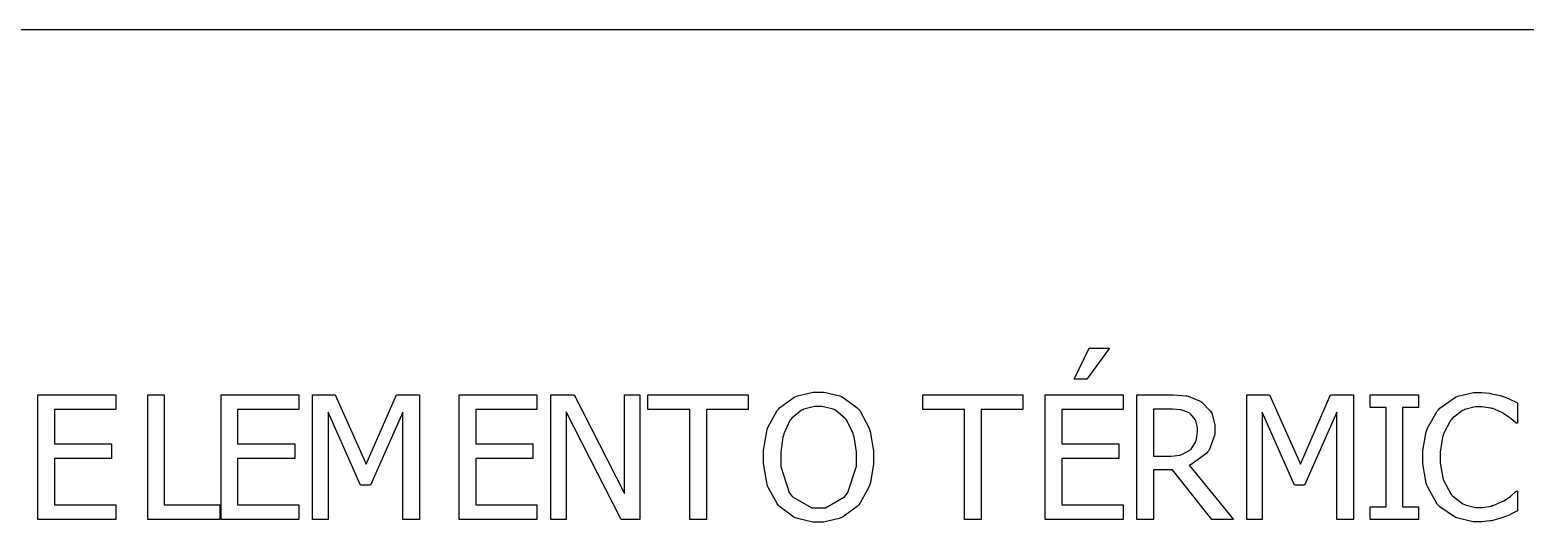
# Model space of a CAD drawing. Header units: millimetres. Extents: x 1974 to 2560, y 1429 to 1567.
# Drawn here: x 2495.224 to 2497.251, y 1530.443 to 1531.11 of the extents above; entities that cross this region are included whole.
import ezdxf

# ---------------------------------------------------------------- set-up
doc = ezdxf.new("R2010")
doc.units = ezdxf.units.MM
doc.layers.add('TEXTO', color=4, linetype='Continuous')

msp = doc.modelspace()

# ---------------------------------------------------------------- linework, layer by layer
at = {"layer": 'TEXTO', "color": 0}
for p, q in [((2507.7976, 1531.1096), (2478.9131, 1531.1096)), ((2496.6398, 1530.6361), (2496.6601, 1530.6785)), ((2496.6877, 1530.6785), (2496.6567, 1530.6361)), ((2496.6601, 1530.6785), (2496.6877, 1530.6785)), ((2496.6601, 1530.6785), (2496.6601, 1530.6785)), ((2496.6567, 1530.6361), (2496.6398, 1530.6361)), ((2495.2345, 1530.4462), (2495.2345, 1530.6151)), ((2495.2345, 1530.6151), (2495.3402, 1530.6151)), ((2495.3402, 1530.6151), (2495.3402, 1530.5951)), ((2495.3835, 1530.4462), (2495.3835, 1530.6151)), ((2495.3835, 1530.6151), (2495.4059, 1530.6151)), ((2495.4059, 1530.6151), (2495.4059, 1530.4661)), ((2495.4829, 1530.4462), (2495.4829, 1530.6151)), ((2495.4829, 1530.6151), (2495.5884, 1530.6151)), ((2495.5884, 1530.6151), (2495.5884, 1530.5951)), ((2495.6071, 1530.4462), (2495.6071, 1530.6151)), ((2495.6071, 1530.6151), (2495.6378, 1530.6151)), ((2495.6378, 1530.6151), (2495.6799, 1530.521)), ((2495.6799, 1530.521), (2495.7207, 1530.6151)), ((2495.7207, 1530.6151), (2495.7518, 1530.6151)), ((2495.7518, 1530.6151), (2495.7518, 1530.4462)), ((2495.7518, 1530.6151), (2495.7518, 1530.6151)), ((2495.8057, 1530.4462), (2495.8057, 1530.6151)), ((2495.8057, 1530.6151), (2495.9113, 1530.6151)), ((2495.9113, 1530.6151), (2495.9113, 1530.5951)), ((2495.9299, 1530.4462), (2495.9299, 1530.6151)), ((2495.9299, 1530.6151), (2495.9618, 1530.6151)), ((2495.9618, 1530.6151), (2496.0298, 1530.4813)), ((2496.0298, 1530.4813), (2496.0298, 1530.6151)), ((2496.0298, 1530.6151), (2496.0507, 1530.6151)), ((2496.0507, 1530.6151), (2496.0507, 1530.4462)), ((2496.0507, 1530.6151), (2496.0507, 1530.6151)), ((2496.0617, 1530.5951), (2496.0617, 1530.6151)), ((2496.0617, 1530.6151), (2496.1976, 1530.6151)), ((2496.1976, 1530.6151), (2496.1976, 1530.5951)), ((2496.2643, 1530.6138), (2496.2857, 1530.6186)), ((2496.2857, 1530.6186), (2496.2928, 1530.6186)), ((2496.2928, 1530.6186), (2496.3007, 1530.6186)), ((2496.3007, 1530.6186), (2496.3217, 1530.6136)), ((2496.4342, 1530.5951), (2496.4342, 1530.6151)), ((2496.4342, 1530.6151), (2496.5702, 1530.6151)), ((2496.5702, 1530.6151), (2496.5702, 1530.5951)), ((2496.6004, 1530.4462), (2496.6004, 1530.6151)), ((2496.6004, 1530.6151), (2496.706, 1530.6151)), ((2496.706, 1530.6151), (2496.706, 1530.5951)), ((2496.7246, 1530.4462), (2496.7246, 1530.6151)), ((2496.7246, 1530.6151), (2496.7681, 1530.6151)), ((2496.7681, 1530.6151), (2496.7742, 1530.6151)), ((2496.7742, 1530.6151), (2496.7909, 1530.6138)), ((2496.8736, 1530.4462), (2496.8736, 1530.6151)), ((2496.8736, 1530.6151), (2496.9043, 1530.6151)), ((2496.9043, 1530.6151), (2496.9464, 1530.521)), ((2496.9464, 1530.521), (2496.9872, 1530.6151)), ((2496.9872, 1530.6151), (2497.0183, 1530.6151)), ((2497.0183, 1530.6151), (2497.0183, 1530.4462)), ((2497.0183, 1530.6151), (2497.0183, 1530.6151)), ((2497.041, 1530.5978), (2497.041, 1530.6151)), ((2497.041, 1530.6151), (2497.1065, 1530.6151)), ((2497.1065, 1530.6151), (2497.1065, 1530.5978)), ((2497.1597, 1530.6133), (2497.1812, 1530.6181)), ((2497.1812, 1530.6181), (2497.1884, 1530.6181)), ((2497.1884, 1530.6181), (2497.1923, 1530.6181)), ((2497.1923, 1530.6181), (2497.203, 1530.6171)), ((2497.203, 1530.6171), (2497.2043, 1530.6169)), ((2497.2043, 1530.6169), (2497.2055, 1530.6166)), ((2497.2055, 1530.6166), (2497.2171, 1530.6142)), ((2497.2171, 1530.6142), (2497.2181, 1530.6138)), ((2495.3402, 1530.5951), (2495.2571, 1530.5951)), ((2495.2571, 1530.5951), (2495.2571, 1530.5488)), ((2495.5884, 1530.5951), (2495.5054, 1530.5951)), ((2495.5054, 1530.5951), (2495.5054, 1530.5488)), ((2495.9113, 1530.5951), (2495.8282, 1530.5951)), ((2495.8282, 1530.5951), (2495.8282, 1530.5488)), ((2496.1185, 1530.5951), (2496.0617, 1530.5951)), ((2496.1185, 1530.4462), (2496.1185, 1530.5951)), ((2496.1976, 1530.5951), (2496.1409, 1530.5951)), ((2496.1409, 1530.5951), (2496.1409, 1530.4462)), ((2496.2369, 1530.5938), (2496.2386, 1530.5957)), ((2496.2386, 1530.5957), (2496.2401, 1530.5976)), ((2496.2401, 1530.5976), (2496.2598, 1530.6118)), ((2496.2701, 1530.5943), (2496.2566, 1530.5833)), ((2496.2598, 1530.6118), (2496.2621, 1530.6128)), ((2496.2621, 1530.6128), (2496.2643, 1530.6138)), ((2496.2716, 1530.5949), (2496.2701, 1530.5943)), ((2496.2731, 1530.5957), (2496.2716, 1530.5949)), ((2496.2876, 1530.5992), (2496.2731, 1530.5957)), ((2496.293, 1530.5992), (2496.2876, 1530.5992)), ((2496.2978, 1530.5992), (2496.293, 1530.5992)), ((2496.3127, 1530.5956), (2496.2978, 1530.5992)), ((2496.3143, 1530.5948), (2496.3127, 1530.5956)), ((2496.3159, 1530.5942), (2496.3143, 1530.5948)), ((2496.3292, 1530.5832), (2496.3159, 1530.5942)), ((2496.3217, 1530.6136), (2496.324, 1530.6126)), ((2496.324, 1530.6126), (2496.3262, 1530.6116)), ((2496.3262, 1530.6116), (2496.3456, 1530.5976)), ((2496.3456, 1530.5976), (2496.3473, 1530.5957)), ((2496.3473, 1530.5957), (2496.3489, 1530.5938)), ((2496.3473, 1530.5957), (2496.3473, 1530.5957)), ((2496.491, 1530.5951), (2496.4342, 1530.5951)), ((2496.491, 1530.4462), (2496.491, 1530.5951)), ((2496.5702, 1530.5951), (2496.5134, 1530.5951)), ((2496.5134, 1530.5951), (2496.5134, 1530.4462)), ((2496.706, 1530.5951), (2496.623, 1530.5951)), ((2496.623, 1530.5951), (2496.623, 1530.5488)), ((2496.7693, 1530.5958), (2496.7471, 1530.5958)), ((2496.7471, 1530.5958), (2496.7471, 1530.5321)), ((2496.773, 1530.5958), (2496.7693, 1530.5958)), ((2496.784, 1530.5948), (2496.773, 1530.5958)), ((2496.7852, 1530.5945), (2496.784, 1530.5948)), ((2496.7861, 1530.5943), (2496.7852, 1530.5945)), ((2496.7954, 1530.5905), (2496.7861, 1530.5943)), ((2496.7909, 1530.6138), (2496.7925, 1530.6135)), ((2496.7925, 1530.6135), (2496.7942, 1530.6133)), ((2496.7942, 1530.6133), (2496.8097, 1530.6071)), ((2496.8097, 1530.6071), (2496.8112, 1530.6061)), ((2496.8112, 1530.6061), (2496.8127, 1530.6052)), ((2496.8127, 1530.6052), (2496.8243, 1530.593)), ((2497.0625, 1530.5978), (2497.041, 1530.5978)), ((2497.0625, 1530.4634), (2497.0625, 1530.5978)), ((2497.1065, 1530.5978), (2497.0849, 1530.5978)), ((2497.0849, 1530.5978), (2497.0849, 1530.4634)), ((2497.1317, 1530.5929), (2497.1335, 1530.5948)), ((2497.1335, 1530.5948), (2497.1352, 1530.5968)), ((2497.1352, 1530.5968), (2497.1551, 1530.6112)), ((2497.1551, 1530.6112), (2497.1574, 1530.6122)), ((2497.1574, 1530.6122), (2497.1597, 1530.6133)), ((2497.1677, 1530.5945), (2497.1661, 1530.5938)), ((2497.1693, 1530.5953), (2497.1677, 1530.5945)), ((2497.1831, 1530.599), (2497.1693, 1530.5953)), ((2497.1882, 1530.599), (2497.1831, 1530.599)), ((2497.1923, 1530.599), (2497.1882, 1530.599)), ((2497.2045, 1530.5971), (2497.1923, 1530.599)), ((2497.2058, 1530.5967), (2497.2045, 1530.5971)), ((2497.2071, 1530.5964), (2497.2058, 1530.5967)), ((2497.2187, 1530.5915), (2497.2071, 1530.5964)), ((2497.2181, 1530.6138), (2497.219, 1530.6135)), ((2497.219, 1530.6135), (2497.2284, 1530.61)), ((2497.2284, 1530.61), (2497.2294, 1530.6095)), ((2497.2294, 1530.6095), (2497.2302, 1530.6091)), ((2497.2302, 1530.6091), (2497.2397, 1530.6045)), ((2497.2397, 1530.6045), (2497.2406, 1530.6038)), ((2497.2406, 1530.6038), (2497.2406, 1530.5767)), ((2495.6718, 1530.4927), (2495.6281, 1530.5917)), ((2495.6281, 1530.5917), (2495.6281, 1530.4462)), ((2495.7294, 1530.5917), (2495.6854, 1530.4927)), ((2495.7294, 1530.4462), (2495.7294, 1530.5917)), ((2496.0255, 1530.4462), (2495.9509, 1530.5918)), ((2495.9509, 1530.5918), (2495.9509, 1530.4462)), ((2496.2244, 1530.5707), (2496.2369, 1530.5938)), ((2496.2543, 1530.5804), (2496.2458, 1530.5622)), ((2496.2554, 1530.5817), (2496.2543, 1530.5804)), ((2496.2566, 1530.5833), (2496.2554, 1530.5817)), ((2496.3304, 1530.5817), (2496.3292, 1530.5832)), ((2496.3315, 1530.5804), (2496.3304, 1530.5817)), ((2496.3399, 1530.5625), (2496.3315, 1530.5804)), ((2496.3489, 1530.5938), (2496.3613, 1530.571)), ((2496.7962, 1530.59), (2496.7954, 1530.5905)), ((2496.7971, 1530.5894), (2496.7962, 1530.59)), ((2496.8037, 1530.5817), (2496.7971, 1530.5894)), ((2496.8042, 1530.5807), (2496.8037, 1530.5817)), ((2496.8046, 1530.5797), (2496.8042, 1530.5807)), ((2496.8068, 1530.5709), (2496.8046, 1530.5797)), ((2496.8243, 1530.593), (2496.8252, 1530.5914)), ((2496.8252, 1530.5914), (2496.8261, 1530.59)), ((2496.8261, 1530.59), (2496.8304, 1530.5745)), ((2496.8304, 1530.5745), (2496.8304, 1530.5692)), ((2496.9383, 1530.4927), (2496.8946, 1530.5917)), ((2496.8946, 1530.5917), (2496.8946, 1530.4462)), ((2496.9959, 1530.5917), (2496.9519, 1530.4927)), ((2496.9959, 1530.4462), (2496.9959, 1530.5917)), ((2497.1186, 1530.5701), (2497.1317, 1530.5929)), ((2497.1496, 1530.5801), (2497.1404, 1530.562)), ((2497.1509, 1530.5814), (2497.1496, 1530.5801)), ((2497.152, 1530.5829), (2497.1509, 1530.5814)), ((2497.1661, 1530.5938), (2497.152, 1530.5829)), ((2497.2199, 1530.5909), (2497.2187, 1530.5915)), ((2497.2209, 1530.5904), (2497.2199, 1530.5909)), ((2497.2304, 1530.584), (2497.2209, 1530.5904)), ((2497.2312, 1530.5833), (2497.2304, 1530.584)), ((2497.232, 1530.5827), (2497.2312, 1530.5833)), ((2497.2382, 1530.5772), (2497.232, 1530.5827)), ((2497.2387, 1530.5767), (2497.2382, 1530.5772)), ((2497.2406, 1530.5767), (2497.2387, 1530.5767)), ((2496.2183, 1530.5399), (2496.2227, 1530.5653)), ((2496.2227, 1530.5653), (2496.2235, 1530.5679)), ((2496.2235, 1530.5679), (2496.2244, 1530.5707)), ((2496.2446, 1530.5579), (2496.2417, 1530.5374)), ((2496.2453, 1530.56), (2496.2446, 1530.5579)), ((2496.2458, 1530.5622), (2496.2453, 1530.56)), ((2496.3406, 1530.5603), (2496.3399, 1530.5625)), ((2496.3412, 1530.5581), (2496.3406, 1530.5603)), ((2496.3443, 1530.538), (2496.3412, 1530.5581)), ((2496.3613, 1530.571), (2496.3623, 1530.5681)), ((2496.3623, 1530.5681), (2496.3632, 1530.5655)), ((2496.3632, 1530.5655), (2496.3677, 1530.5393)), ((2496.8049, 1530.5533), (2496.8068, 1530.5641)), ((2496.8068, 1530.5676), (2496.8068, 1530.5709)), ((2496.8068, 1530.5641), (2496.8068, 1530.5676)), ((2496.8068, 1530.5676), (2496.8068, 1530.5676)), ((2496.8304, 1530.5615), (2496.8225, 1530.5403)), ((2496.8304, 1530.5692), (2496.8304, 1530.5615)), ((2497.1124, 1530.5397), (2497.1168, 1530.5648)), ((2497.1168, 1530.5648), (2497.1178, 1530.5674)), ((2497.1178, 1530.5674), (2497.1186, 1530.5701)), ((2497.1391, 1530.5576), (2497.1358, 1530.5373)), ((2497.1397, 1530.5598), (2497.1391, 1530.5576)), ((2497.1404, 1530.562), (2497.1397, 1530.5598)), ((2495.2571, 1530.5488), (2495.3345, 1530.5488)), ((2495.3345, 1530.5488), (2495.3345, 1530.5289)), ((2495.5054, 1530.5488), (2495.5829, 1530.5488)), ((2495.5829, 1530.5488), (2495.5829, 1530.5289)), ((2495.8282, 1530.5488), (2495.9056, 1530.5488)), ((2495.9056, 1530.5488), (2495.9056, 1530.5289)), ((2496.2183, 1530.5305), (2496.2183, 1530.5399)), ((2496.2417, 1530.5374), (2496.2417, 1530.5305)), ((2496.3443, 1530.5305), (2496.3443, 1530.538)), ((2496.3677, 1530.5393), (2496.3677, 1530.5305)), ((2496.623, 1530.5488), (2496.7003, 1530.5488)), ((2496.7003, 1530.5488), (2496.7003, 1530.5289)), ((2496.7711, 1530.5321), (2496.7828, 1530.5335)), ((2496.7828, 1530.5335), (2496.7842, 1530.5337)), ((2496.7842, 1530.5337), (2496.7854, 1530.534)), ((2496.7854, 1530.534), (2496.7963, 1530.5399)), ((2496.7963, 1530.5399), (2496.7973, 1530.5408)), ((2496.7973, 1530.5408), (2496.7981, 1530.5416)), ((2496.8193, 1530.5361), (2496.798, 1530.5207)), ((2496.7981, 1530.5416), (2496.8042, 1530.551)), ((2496.8042, 1530.551), (2496.8045, 1530.5522)), ((2496.8045, 1530.5522), (2496.8049, 1530.5533)), ((2496.8209, 1530.5381), (2496.8193, 1530.5361)), ((2496.8225, 1530.5403), (2496.8209, 1530.5381)), ((2497.1124, 1530.5304), (2497.1124, 1530.5397)), ((2497.1358, 1530.5373), (2497.1358, 1530.5304)), ((2495.3345, 1530.5289), (2495.2571, 1530.5289)), ((2495.2571, 1530.5289), (2495.2571, 1530.4661)), ((2495.5829, 1530.5289), (2495.5054, 1530.5289)), ((2495.5054, 1530.5289), (2495.5054, 1530.4661)), ((2495.9056, 1530.5289), (2495.8282, 1530.5289)), ((2495.8282, 1530.5289), (2495.8282, 1530.4661)), ((2496.2183, 1530.522), (2496.2183, 1530.5305)), ((2496.2227, 1530.4962), (2496.2183, 1530.522)), ((2496.2417, 1530.5305), (2496.2417, 1530.5178)), ((2496.2417, 1530.5178), (2496.2532, 1530.4827)), ((2496.3326, 1530.4827), (2496.3443, 1530.5186)), ((2496.3443, 1530.5186), (2496.3443, 1530.5305)), ((2496.3443, 1530.5305), (2496.3443, 1530.5305)), ((2496.3677, 1530.5213), (2496.3633, 1530.4963)), ((2496.3677, 1530.5305), (2496.3677, 1530.5213)), ((2496.7003, 1530.5289), (2496.623, 1530.5289)), ((2496.623, 1530.5289), (2496.623, 1530.4661)), ((2496.7471, 1530.5321), (2496.7668, 1530.5321)), ((2496.7727, 1530.5134), (2496.7471, 1530.5134)), ((2496.7471, 1530.5134), (2496.7471, 1530.4462)), ((2496.7668, 1530.5321), (2496.7711, 1530.5321)), ((2496.8263, 1530.4462), (2496.7727, 1530.5134)), ((2496.798, 1530.5207), (2496.7953, 1530.5196)), ((2496.7953, 1530.5196), (2496.8555, 1530.4462)), ((2496.7953, 1530.5196), (2496.7953, 1530.5196)), ((2497.1124, 1530.5217), (2497.1124, 1530.5304)), ((2497.117, 1530.4955), (2497.1124, 1530.5217)), ((2497.1358, 1530.5304), (2497.1358, 1530.5229)), ((2497.1358, 1530.5229), (2497.1392, 1530.5027)), ((2495.6854, 1530.4927), (2495.6718, 1530.4927)), ((2496.2235, 1530.4934), (2496.2227, 1530.4962)), ((2496.2243, 1530.4906), (2496.2235, 1530.4934)), ((2496.3624, 1530.4934), (2496.3616, 1530.4908)), ((2496.3633, 1530.4963), (2496.3624, 1530.4934)), ((2496.9519, 1530.4927), (2496.9383, 1530.4927)), ((2497.1179, 1530.4927), (2497.117, 1530.4955)), ((2497.1189, 1530.49), (2497.1179, 1530.4927)), ((2497.1392, 1530.5027), (2497.14, 1530.5006)), ((2497.14, 1530.5006), (2497.1407, 1530.4985)), ((2497.1407, 1530.4985), (2497.1502, 1530.4808)), ((2496.2368, 1530.4676), (2496.2243, 1530.4906)), ((2496.2532, 1530.4827), (2496.2555, 1530.4796)), ((2496.2555, 1530.4796), (2496.2579, 1530.4768)), ((2496.2579, 1530.4768), (2496.2841, 1530.462)), ((2496.3023, 1530.462), (2496.3281, 1530.4768)), ((2496.3281, 1530.4768), (2496.3304, 1530.4796)), ((2496.3304, 1530.4796), (2496.3326, 1530.4827)), ((2496.3616, 1530.4908), (2496.349, 1530.4676)), ((2497.1319, 1530.467), (2497.1189, 1530.49)), ((2497.1502, 1530.4808), (2497.1514, 1530.4794)), ((2497.1514, 1530.4794), (2497.1526, 1530.478)), ((2497.1526, 1530.478), (2497.1664, 1530.4675)), ((2497.222, 1530.4716), (2497.231, 1530.4775)), ((2497.231, 1530.4775), (2497.2318, 1530.4781)), ((2497.2318, 1530.4781), (2497.2325, 1530.4788)), ((2497.2325, 1530.4788), (2497.2384, 1530.484)), ((2497.2384, 1530.484), (2497.2389, 1530.4844)), ((2497.2389, 1530.4844), (2497.2406, 1530.4844)), ((2497.2406, 1530.4844), (2497.2406, 1530.4577)), ((2495.2571, 1530.4661), (2495.3402, 1530.4661)), ((2495.3402, 1530.4661), (2495.3402, 1530.4462)), ((2495.4059, 1530.4661), (2495.4813, 1530.4661)), ((2495.4813, 1530.4661), (2495.4813, 1530.4462)), ((2495.4813, 1530.4661), (2495.4813, 1530.4661)), ((2495.5054, 1530.4661), (2495.5884, 1530.4661)), ((2495.5884, 1530.4661), (2495.5884, 1530.4462)), ((2495.8282, 1530.4661), (2495.9113, 1530.4661)), ((2495.9113, 1530.4661), (2495.9113, 1530.4462)), ((2496.2384, 1530.4657), (2496.2368, 1530.4676)), ((2496.2401, 1530.4639), (2496.2384, 1530.4657)), ((2496.2597, 1530.4494), (2496.2401, 1530.4639)), ((2496.2841, 1530.462), (2496.293, 1530.462)), ((2496.293, 1530.462), (2496.3023, 1530.462)), ((2496.3456, 1530.4637), (2496.3254, 1530.4492)), ((2496.3473, 1530.4657), (2496.3456, 1530.4637)), ((2496.349, 1530.4676), (2496.3473, 1530.4657)), ((2496.623, 1530.4661), (2496.706, 1530.4661)), ((2496.706, 1530.4661), (2496.706, 1530.4462)), ((2497.041, 1530.4462), (2497.041, 1530.4634)), ((2497.041, 1530.4634), (2497.0625, 1530.4634)), ((2497.0849, 1530.4634), (2497.1065, 1530.4634)), ((2497.1065, 1530.4634), (2497.1065, 1530.4462)), ((2497.1065, 1530.4634), (2497.1065, 1530.4634)), ((2497.1336, 1530.4652), (2497.1319, 1530.467)), ((2497.1353, 1530.4634), (2497.1336, 1530.4652)), ((2497.1553, 1530.4496), (2497.1353, 1530.4634)), ((2497.1664, 1530.4675), (2497.1681, 1530.4668)), ((2497.1681, 1530.4668), (2497.1696, 1530.4661)), ((2497.1696, 1530.4661), (2497.1835, 1530.4625)), ((2497.1835, 1530.4625), (2497.1882, 1530.4625)), ((2497.1882, 1530.4625), (2497.1927, 1530.4625)), ((2497.1927, 1530.4625), (2497.2048, 1530.4644)), ((2497.2048, 1530.4644), (2497.2063, 1530.4649)), ((2497.2063, 1530.4649), (2497.2076, 1530.4653)), ((2497.2076, 1530.4653), (2497.2199, 1530.4703)), ((2497.2292, 1530.4522), (2497.2192, 1530.4483)), ((2497.2199, 1530.4703), (2497.221, 1530.4708)), ((2497.221, 1530.4708), (2497.222, 1530.4716)), ((2497.2302, 1530.4526), (2497.2292, 1530.4522)), ((2497.2309, 1530.4531), (2497.2302, 1530.4526)), ((2497.2397, 1530.4573), (2497.2309, 1530.4531)), ((2497.2406, 1530.4577), (2497.2397, 1530.4573)), ((2495.3402, 1530.4462), (2495.2345, 1530.4462)), ((2495.3402, 1530.4462), (2495.3402, 1530.4462)), ((2495.4813, 1530.4462), (2495.3835, 1530.4462)), ((2495.5884, 1530.4462), (2495.4829, 1530.4462)), ((2495.5884, 1530.4462), (2495.5884, 1530.4462)), ((2495.6281, 1530.4462), (2495.6071, 1530.4462)), ((2495.7518, 1530.4462), (2495.7294, 1530.4462)), ((2495.9113, 1530.4462), (2495.8057, 1530.4462)), ((2495.9113, 1530.4462), (2495.9113, 1530.4462)), ((2495.9509, 1530.4462), (2495.9299, 1530.4462)), ((2496.0507, 1530.4462), (2496.0255, 1530.4462)), ((2496.1409, 1530.4462), (2496.1185, 1530.4462)), ((2496.1409, 1530.4462), (2496.1409, 1530.4462)), ((2496.262, 1530.4485), (2496.2597, 1530.4494)), ((2496.2643, 1530.4475), (2496.262, 1530.4485)), ((2496.2851, 1530.4426), (2496.2643, 1530.4475)), ((2496.2928, 1530.4426), (2496.2851, 1530.4426)), ((2496.2999, 1530.4426), (2496.2928, 1530.4426)), ((2496.3209, 1530.4474), (2496.2999, 1530.4426)), ((2496.3233, 1530.4482), (2496.3209, 1530.4474)), ((2496.3254, 1530.4492), (2496.3233, 1530.4482)), ((2496.5134, 1530.4462), (2496.491, 1530.4462)), ((2496.5134, 1530.4462), (2496.5134, 1530.4462)), ((2496.706, 1530.4462), (2496.6004, 1530.4462)), ((2496.706, 1530.4462), (2496.706, 1530.4462)), ((2496.7471, 1530.4462), (2496.7246, 1530.4462)), ((2496.8555, 1530.4462), (2496.8263, 1530.4462)), ((2496.8946, 1530.4462), (2496.8736, 1530.4462)), ((2497.0183, 1530.4462), (2496.9959, 1530.4462)), ((2497.1065, 1530.4462), (2497.041, 1530.4462)), ((2497.1576, 1530.4486), (2497.1553, 1530.4496)), ((2497.1599, 1530.4478), (2497.1576, 1530.4486)), ((2497.1805, 1530.4431), (2497.1599, 1530.4478)), ((2497.1881, 1530.4431), (2497.1805, 1530.4431)), ((2497.1919, 1530.4431), (2497.1881, 1530.4431)), ((2497.1881, 1530.4431), (2497.1881, 1530.4431)), ((2497.2035, 1530.4442), (2497.1919, 1530.4431)), ((2497.2045, 1530.4444), (2497.2035, 1530.4442)), ((2497.2055, 1530.4445), (2497.2045, 1530.4444)), ((2497.2168, 1530.4475), (2497.2055, 1530.4445)), ((2497.2181, 1530.448), (2497.2168, 1530.4475)), ((2497.2192, 1530.4483), (2497.2181, 1530.448))]:
    msp.add_line(p, q, dxfattribs=at)

doc.saveas('drawing.dxf')
